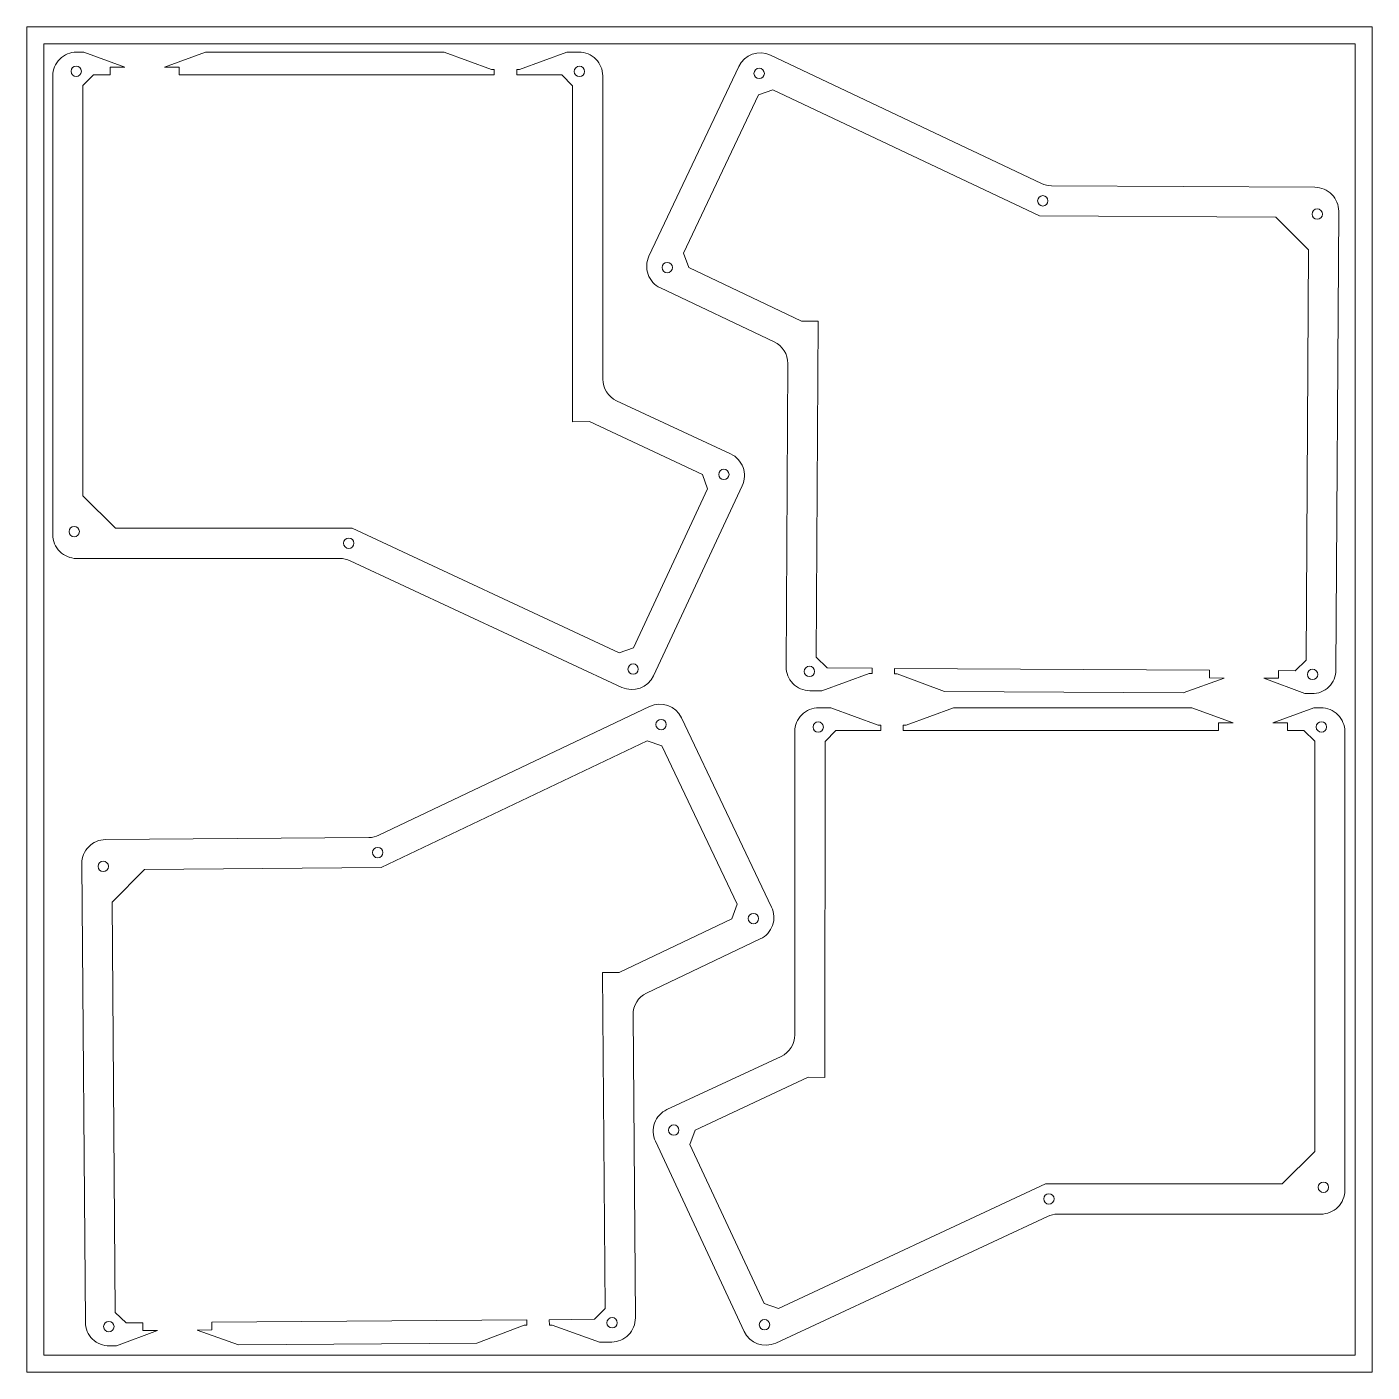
# Model space of a CAD drawing. Header units: millimetres. Extents: x -5 to 389, y -5 to 389.
import ezdxf

# ---------------------------------------------------------------- set-up
doc = ezdxf.new("R2010")
doc.units = ezdxf.units.MM
doc.header["$MEASUREMENT"] = 0
doc.layers.get('0').update_dxf_attribs({"lineweight": 0, "true_color": 0xf6921e})
doc.layers.add('Cutting lines', color=5, linetype='Continuous', lineweight=0)

msp = doc.modelspace()

# ---------------------------------------------------------------- linework, layer by layer
at = {"lineweight": 0}
for points in [[(-5, -5), (389, -5), (389, 389), (-5, 389)], [(0, 0), (384, 0), (384, 384), (0, 384)]]:
    msp.add_lwpolyline(points, close=True, dxfattribs=at)
at = {"layer": 'Cutting lines', "lineweight": 0}
for points in [[(169.24, 195.56), (89.68, 232.65, 0.109498), (86.72, 233.31), (9.58, 233.31, -0.414214), (2.58, 240.31), (2.58, 374.64, -0.414214), (9.58, 381.64), (11.64, 381.64), (23.68, 377.2), (19.4, 377.2), (19.4, 374.95), (14.55, 374.95), (11.37, 371.81), (11.39, 251.68), (20.93, 242.14), (90.24, 242.14), (168.48, 205.66), (172.69, 207.15), (194.39, 253.7), (192.85, 257.92), (159.75, 273.42), (154.84, 273.35), (154.83, 371.77), (151.65, 374.95), (138.45, 374.95), (138.45, 376.53), (139.25, 376.53), (153.13, 381.64), (156.67, 381.64, -0.414214), (163.67, 374.64), (163.67, 285.85, 0.291482), (167.71, 279.51), (201.12, 263.93, -0.414222), (204.51, 254.63), (178.55, 198.95, -0.414191)], [(212.81, 380.72), (292.16, 343.16, 0.109498), (295.12, 342.49), (372.25, 342.03, -0.414214), (379.21, 334.99), (378.42, 200.67, -0.414214), (371.38, 193.71), (369.32, 193.72), (357.31, 198.23), (361.59, 198.2), (361.6, 200.46), (366.45, 200.43), (369.65, 203.55), (370.33, 323.68), (360.85, 333.27), (291.54, 333.67), (213.51, 370.61), (209.3, 369.15), (187.32, 322.73), (188.84, 318.5), (221.85, 302.81), (226.76, 302.85), (226.2, 204.42), (229.35, 201.23), (242.55, 201.15), (242.54, 199.57), (241.74, 199.58), (227.84, 194.55), (224.3, 194.57, -0.414214), (217.34, 201.61), (217.86, 290.39, 0.291482), (213.85, 296.76), (180.53, 312.54, -0.414222), (177.2, 321.86), (203.49, 377.39, -0.414191)], [(166.28, 3.81, 0.414214), (173.22, 10.86), (172.53, 99.65, -0.291482), (176.52, 106.02), (209.81, 121.86, 0.414222), (213.12, 131.19), (186.72, 186.67, 0.414191), (177.4, 189.98), (98.12, 152.26, -0.109498), (95.17, 151.58), (18.04, 150.98, 0.414214), (11.09, 143.93), (12.14, 9.6, 0.414214), (19.19, 2.66), (21.25, 2.67), (33.26, 7.2), (28.98, 7.17), (28.96, 9.42), (24.11, 9.39), (20.9, 12.5), (19.99, 132.63), (29.45, 142.24), (98.76, 142.78), (176.71, 179.87), (180.93, 178.42), (203, 132.04), (201.49, 127.8), (168.51, 112.05), (163.6, 112.08), (164.35, 13.66), (161.21, 10.46), (148.01, 10.35), (148.02, 8.77), (148.82, 8.78), (162.74, 3.78)], [(214.35, 3.52), (293.92, 40.62, -0.109498), (296.87, 41.27), (374.01, 41.27, 0.414214), (381.01, 48.27), (381.01, 182.6, 0.414214), (374.01, 189.6), (371.95, 189.6), (359.91, 185.17), (364.19, 185.17), (364.19, 182.91), (369.04, 182.91), (372.22, 179.77), (372.2, 59.64), (362.66, 50.1), (293.35, 50.1), (215.11, 13.62), (210.91, 15.11), (189.2, 61.66), (190.74, 65.88), (223.84, 81.38), (228.75, 81.31), (228.77, 179.73), (231.94, 182.91), (245.14, 182.91), (245.14, 184.49), (244.34, 184.49), (230.46, 189.6), (226.92, 189.6, 0.414214), (219.92, 182.6), (219.92, 93.81, -0.291482), (215.88, 87.47), (182.47, 71.89, 0.414222), (179.08, 62.59), (205.05, 6.91, 0.414191)]]:
    msp.add_lwpolyline(points, format="xyb", close=True, dxfattribs=at)
for points in [[(131.9, 374.95), (39.58, 374.95), (39.58, 377.21), (35.3, 377.21), (47.34, 381.64), (117.22, 381.64), (131.1, 376.53), (131.9, 376.53), (131.9, 374.95)], [(249.1, 201.11), (341.42, 200.57), (341.41, 198.32), (345.69, 198.29), (333.62, 193.93), (263.74, 194.34), (249.89, 199.53), (249.09, 199.53), (249.1, 201.11)], [(251.69, 182.91), (344.01, 182.91), (344.01, 185.17), (348.29, 185.17), (336.25, 189.6), (266.37, 189.6), (252.49, 184.49), (251.69, 184.49), (251.69, 182.91)], [(141.46, 10.3), (49.14, 9.58), (49.16, 7.33), (44.88, 7.29), (56.95, 2.95), (126.83, 3.5), (140.67, 8.72), (141.47, 8.72), (141.46, 10.3)]]:
    msp.add_lwpolyline(points, dxfattribs=at)
for centre in [(9.44, 375.99), (156.82, 375.98), (209.47, 375.37), (292.55, 338.06), (372.94, 334.18), (182.55, 318.51), (199.14, 257.94), (8.85, 241.16), (89.25, 237.76), (172.56, 200.92), (224.18, 200.23), (371.56, 199.36), (180.75, 184.64), (226.77, 183.94), (374.16, 183.95), (97.74, 147.16), (17.36, 143.13), (207.78, 127.83), (184.45, 65.9), (374.74, 49.12), (294.34, 45.72), (19, 8.31), (166.38, 9.47), (211.04, 8.89)]:
    msp.add_circle(centre, 1.52, dxfattribs=at)

doc.saveas('drawing.dxf')
